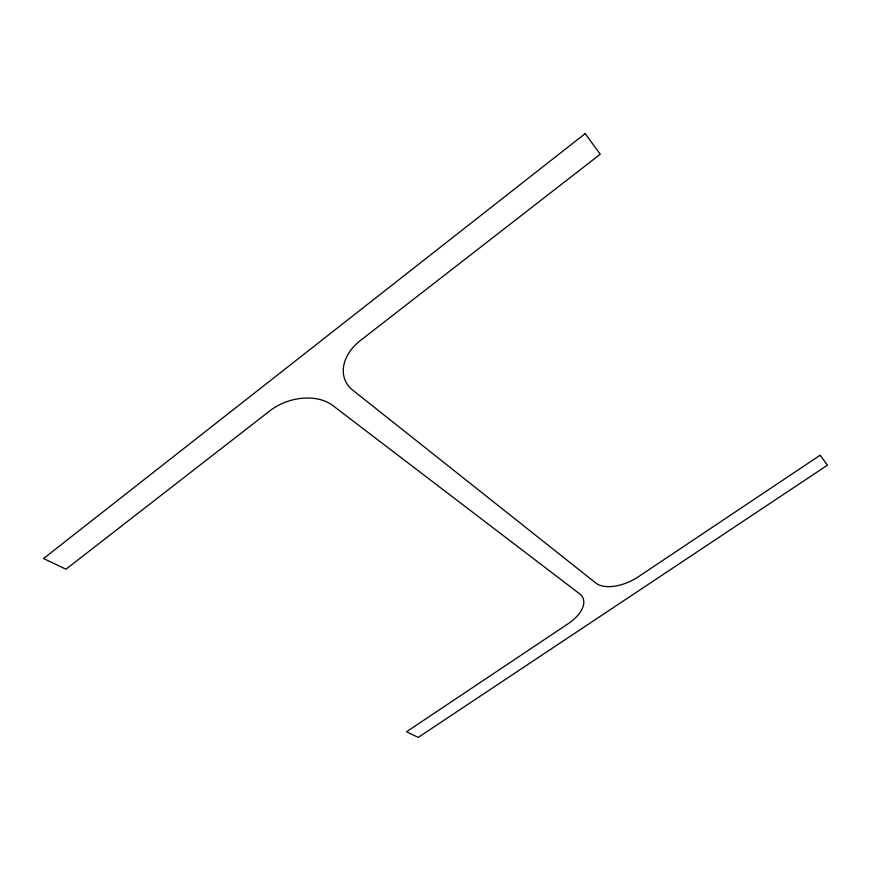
<?xml version="1.0" encoding="UTF-8"?>
<svg xmlns="http://www.w3.org/2000/svg" width="871" height="871" viewBox="0 0 871 871"><rect width="100%" height="100%" fill="white"/><g stroke="black" fill="none" stroke-linecap="round" stroke-linejoin="round"><path stroke-width="1.31" d="M585.17 133.611L43.55 558.54L65.956 569.231L269.945 410.785A44.911 31.204 -17.4 0 1 332.766 405.505L579.661 593.859A33.849 18.117 -24.7 0 1 568.208 623.669L406.517 731.782L418.265 737.389L827.45 465.19L820.155 455.217L638.476 576.689A34.546 18.694 -27 0 1 595.775 583.004L352.777 390.186A45.63 32.891 -22.6 0 1 360.507 340.452L600.239 154.232L585.17 133.611"/></g></svg>
